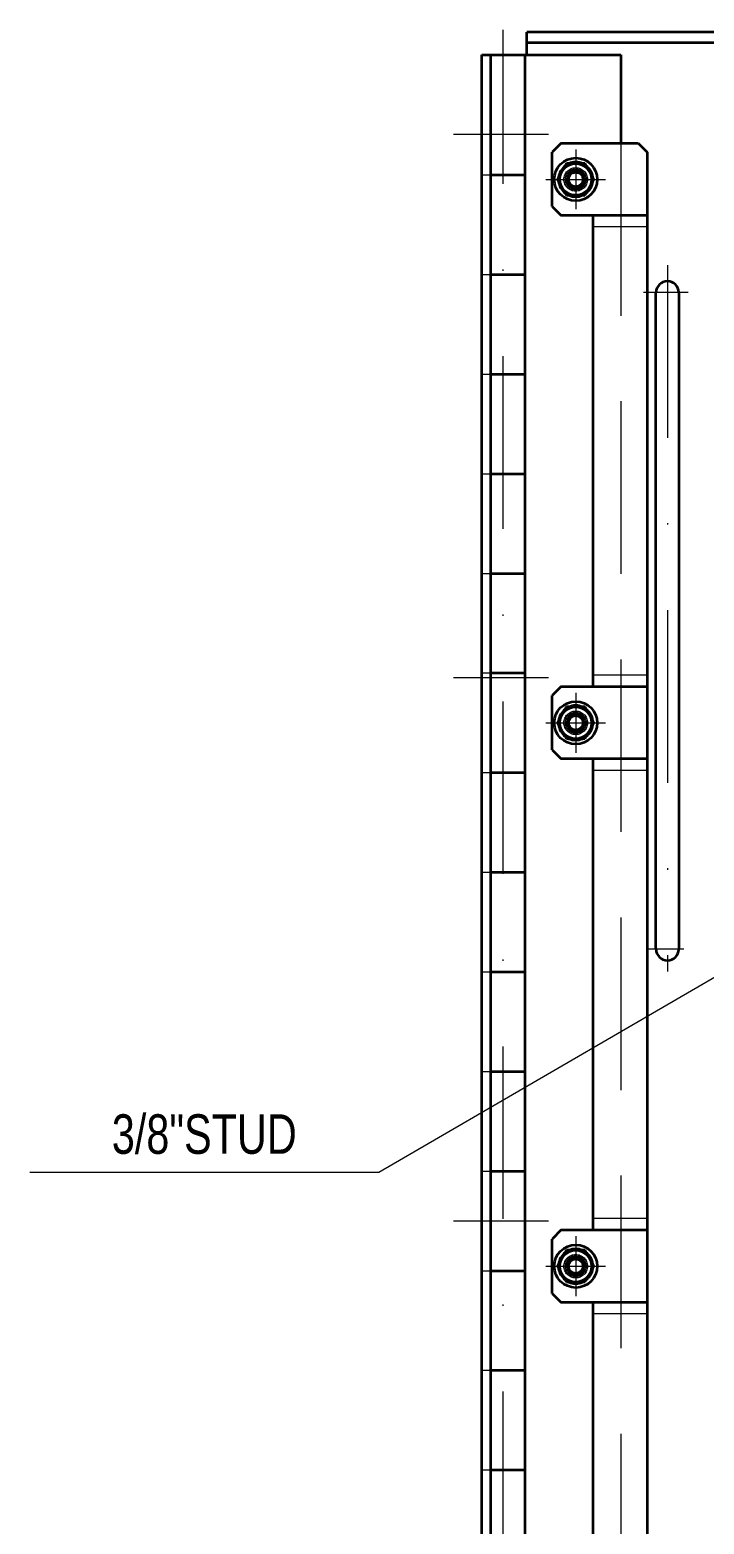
# Model space of a CAD drawing. Header units: millimetres. Extents: x 10 to 832, y 7 to 590.
# Drawn here: x 657.7 to 707.4, y 274.3 to 384.3 of the extents above; entities that cross this region are included whole.
import ezdxf
from ezdxf.enums import TextEntityAlignment as Align

# ---------------------------------------------------------------- set-up
doc = ezdxf.new("R2010")
doc.units = ezdxf.units.MM
doc.linetypes.add('DASHDOT', pattern=[25.3, 12.7, -6.3, 0, -6.3])
doc.linetypes.add('DASHED', pattern=[19, 12.7, -6.3])
for name, color, linetype in [('GR1_01', 7, 'Continuous'), ('GR1_03', 7, 'Continuous'), ('GR1_07', 7, 'Continuous'), ('GR1_16', 7, 'Continuous')]:
    doc.layers.add(name, color=color, linetype=linetype)
doc.styles.add('HG丸ｺﾞｼｯｸM-PRO', font='')
doc.styles.get('HG丸ｺﾞｼｯｸM-PRO').set_extended_font_data('HG丸ｺﾞｼｯｸM-PRO')

# ---------------------------------------------------------------- blocks, each defined once
blk = doc.blocks.new('BLKF128')
at = {"layer": 'GR1_01', "color": 3, "linetype": 'Continuous', "lineweight": 35}
for p, q in [((775.9, 384.17), (694.33, 384.17)), ((694.33, 382.5), (694.33, 384.17)), ((694.33, 383.4), (775.9, 383.4))]:
    blk.add_line(p, q, dxfattribs=at)
blk = doc.blocks.new('BLKF131')
at = {"layer": 'GR1_07', "color": 3, "linetype": 'Continuous', "lineweight": 35}
for p, q in [((697.24, 294.5), (696.57, 293.33)), ((698.59, 294.5), (697.24, 294.5)), ((699.26, 293.33), (698.59, 294.5)), ((696.57, 293.33), (697.24, 292.17)), ((698.59, 292.17), (699.26, 293.33)), ((697.24, 292.17), (698.59, 292.17))]:
    blk.add_line(p, q, dxfattribs=at)
for radius in [1.58, 1.17, 0.667, 0.533]:
    blk.add_circle((697.92, 293.33), radius, dxfattribs=at)
for start, end in [(127.0805, 172.9195), (67.0805, 112.9195), (7.0805, 52.9195), (187.0805, 232.9195), (307.0805, 352.9195), (247.0805, 292.9195)]:
    blk.add_arc((697.92, 293.33), 1.27, start, end, dxfattribs=at)
blk = doc.blocks.new('BLKF132')
at = {"layer": 'GR1_07', "color": 3, "linetype": 'Continuous', "lineweight": 35}
for p, q in [((697.24, 334.5), (696.57, 333.33)), ((698.59, 334.5), (697.24, 334.5)), ((699.26, 333.33), (698.59, 334.5)), ((696.57, 333.33), (697.24, 332.17)), ((698.59, 332.17), (699.26, 333.33)), ((697.24, 332.17), (698.59, 332.17))]:
    blk.add_line(p, q, dxfattribs=at)
for radius in [1.58, 1.17, 0.667, 0.533]:
    blk.add_circle((697.92, 333.33), radius, dxfattribs=at)
for start, end in [(67.0805, 112.9195), (127.0805, 172.9195), (7.0805, 52.9195), (187.0805, 232.9195), (307.0805, 352.9195), (247.0805, 292.9195)]:
    blk.add_arc((697.92, 333.33), 1.27, start, end, dxfattribs=at)
blk = doc.blocks.new('BLKF143')
at = {"layer": 'GR1_07', "color": 4, "linetype": 'DASHDOT', "lineweight": 13}
for p, q in [((692.58, 246.01), (692.58, 384.34)), ((688.93, 376.67), (695.93, 376.67)), ((697.92, 375.53), (697.92, 371.13)), ((695.72, 373.33), (700.12, 373.33)), ((688.93, 336.67), (695.93, 336.67)), ((697.92, 335.53), (697.92, 331.13)), ((695.72, 333.33), (700.12, 333.33)), ((688.93, 296.67), (695.93, 296.67)), ((697.92, 295.53), (697.92, 291.13)), ((695.72, 293.33), (700.12, 293.33))]:
    blk.add_line(p, q, dxfattribs=at)
at = {"layer": 'GR1_07', "color": 3, "linetype": 'Continuous', "lineweight": 35}
for p, q in [((691, 382.5), (701.25, 382.5)), ((691, 247.5), (691, 382.5)), ((691.67, 247.5), (691.67, 382.5)), ((694.17, 382.5), (694.17, 247.5)), ((701.25, 382.5), (701.25, 376)), ((691.67, 373.67), (694.17, 373.67)), ((691.67, 366.33), (694.17, 366.33)), ((691.67, 359), (694.17, 359)), ((691.67, 351.67), (694.17, 351.67)), ((691.67, 344.33), (694.17, 344.33)), ((691.67, 337), (694.17, 337)), ((691.67, 329.67), (694.17, 329.67)), ((691.67, 322.33), (694.17, 322.33)), ((691.67, 315), (694.17, 315)), ((691.67, 307.67), (694.17, 307.67)), ((691.67, 300.33), (694.17, 300.33)), ((691.67, 293), (694.17, 293)), ((691.67, 285.67), (694.17, 285.67)), ((691.67, 278.33), (694.17, 278.33))]:
    blk.add_line(p, q, dxfattribs=at)
at = {"layer": 'GR1_07', "color": 4, "linetype": 'DASHED', "lineweight": 13}
for p, q in [((701.25, 376), (701.25, 250.67)), ((691, 373.67), (691.67, 373.67)), ((691, 366.33), (691.67, 366.33)), ((691, 359), (691.67, 359)), ((691, 351.67), (691.67, 351.67)), ((691, 344.33), (691.67, 344.33)), ((691, 337), (691.67, 337)), ((691, 329.67), (691.67, 329.67)), ((691, 322.33), (691.67, 322.33)), ((691, 315), (691.67, 315)), ((691, 307.67), (691.67, 307.67)), ((691, 300.33), (691.67, 300.33)), ((691, 293), (691.67, 293)), ((691, 285.67), (691.67, 285.67)), ((691, 278.33), (691.67, 278.33))]:
    blk.add_line(p, q, dxfattribs=at)
for centre in [(697.92, 373.33), (697.92, 333.33), (697.92, 293.33)]:
    blk.add_circle(centre, 0.867, dxfattribs=at)
blk = doc.blocks.new('BLKF144')
at = {"layer": 'GR1_07', "color": 3, "linetype": 'Continuous', "lineweight": 35}
for p, q in [((697.24, 374.5), (696.57, 373.33)), ((698.59, 374.5), (697.24, 374.5)), ((699.26, 373.33), (698.59, 374.5)), ((696.57, 373.33), (697.24, 372.17)), ((698.59, 372.17), (699.26, 373.33)), ((697.24, 372.17), (698.59, 372.17))]:
    blk.add_line(p, q, dxfattribs=at)
for radius in [1.58, 1.17, 0.667, 0.533]:
    blk.add_circle((697.92, 373.33), radius, dxfattribs=at)
for start, end in [(127.0805, 172.9195), (67.0805, 112.9195), (7.0805, 52.9195), (187.0805, 232.9195), (307.0805, 352.9195), (247.0805, 292.9195)]:
    blk.add_arc((697.92, 373.33), 1.27, start, end, dxfattribs=at)
blk = doc.blocks.new('BLKF317')
at = {"layer": 'GR1_01', "color": 3, "linetype": 'Continuous', "lineweight": 35}
for p, q in [((703.83, 316.67), (703.83, 365)), ((705.5, 365), (705.5, 316.67))]:
    blk.add_line(p, q, dxfattribs=at)
for centre, start, end in [((704.67, 365), 0, 180), ((704.67, 316.67), 180, 0)]:
    blk.add_arc(centre, 0.833, start, end, dxfattribs=at)
blk = doc.blocks.new('BLKF316')
at = {"layer": 'GR1_01', "color": 4, "linetype": 'DASHDOT', "lineweight": 13}
for p, q in [((704.67, 367.02), (704.67, 315.02)), ((706.19, 365), (702.92, 365)), ((705.87, 316.67), (703.19, 316.67))]:
    blk.add_line(p, q, dxfattribs=at)
at = {"layer": 'GR1_01', "color": 3, "linetype": 'Continuous', "lineweight": 35}
blk.add_blockref('BLKF317', (0, 0), dxfattribs=at)
blk = doc.blocks.new('BLKF327')
at = {"layer": 'GR1_03', "color": 3, "linetype": 'Continuous', "lineweight": 35}
for p, q in [((696.85, 376), (696.18, 375.33)), ((696.18, 371.33), (696.18, 375.33)), ((696.85, 376), (702.52, 376)), ((702.52, 376), (703.18, 375.33)), ((703.18, 375.33), (703.18, 369)), ((696.18, 371.33), (696.85, 370.67)), ((703.18, 370.67), (696.85, 370.67)), ((699.18, 370.67), (699.18, 336)), ((703.18, 369.33), (703.18, 335.33)), ((696.85, 336), (696.18, 335.33)), ((696.85, 336), (703.18, 336)), ((696.18, 331.33), (696.18, 335.33)), ((703.18, 335.33), (703.18, 329)), ((696.18, 331.33), (696.85, 330.67)), ((703.18, 330.67), (696.85, 330.67)), ((699.18, 330.67), (699.18, 296)), ((703.18, 329.33), (703.18, 295.33)), ((696.85, 296), (696.18, 295.33)), ((696.85, 296), (703.18, 296)), ((696.18, 291.33), (696.18, 295.33)), ((703.18, 295.33), (703.18, 289)), ((696.18, 291.33), (696.85, 290.67)), ((703.18, 290.67), (696.85, 290.67)), ((699.18, 290.67), (699.18, 256)), ((703.18, 289.33), (703.18, 256))]:
    blk.add_line(p, q, dxfattribs=at)
at = {"layer": 'GR1_03', "color": 4, "linetype": 'DASHED', "lineweight": 13}
for p, q in [((703.18, 369.83), (699.18, 369.83)), ((703.18, 336.83), (699.18, 336.83)), ((703.18, 329.83), (699.18, 329.83)), ((703.18, 296.83), (699.18, 296.83)), ((703.18, 289.83), (699.18, 289.83))]:
    blk.add_line(p, q, dxfattribs=at)
for centre in [(697.92, 373.33), (697.92, 333.33), (697.92, 293.33)]:
    blk.add_circle(centre, 0.767, dxfattribs=at)

msp = doc.modelspace()

# ---------------------------------------------------------------- linework, layer by layer
at = {"layer": 'GR1_16', "color": 4, "linetype": 'Continuous', "lineweight": 13}
for p, q in [((719.63, 321.26), (683.42, 300.23)), ((683.42, 300.23), (657.74, 300.23))]:
    msp.add_line(p, q, dxfattribs=at)

# ---------------------------------------------------------------- block references
at = {"layer": 'GR1_01', "color": 3, "linetype": 'Continuous', "lineweight": 35}
msp.add_blockref('BLKF128', (0, 0), dxfattribs=at)
at = {"layer": 'GR1_01', "color": 4, "linetype": 'DASHDOT', "lineweight": 13}
msp.add_blockref('BLKF316', (0, 0), dxfattribs=at)
at = {"layer": 'GR1_03', "color": 3, "linetype": 'Continuous', "lineweight": 35}
msp.add_blockref('BLKF327', (0, 0), dxfattribs=at)
at = {"layer": 'GR1_07', "color": 4, "linetype": 'Continuous', "lineweight": 13}
msp.add_blockref('BLKF143', (0, 0), dxfattribs=at)
at = {"layer": 'GR1_07', "color": 3, "linetype": 'Continuous', "lineweight": 35}
for name in ['BLKF144', 'BLKF132', 'BLKF131']:
    msp.add_blockref(name, (0, 0), dxfattribs=at)

# ---------------------------------------------------------------- texts
at = {"layer": 'GR1_16', "color": 3, "linetype": 'Continuous', "lineweight": 35, "style": 'HG丸ｺﾞｼｯｸM-PRO', "width": 0.783502}
msp.add_text('3/8"STUD', height=2.909, dxfattribs=at).set_placement((670.58, 300.73), align=Align.BOTTOM_CENTER)

doc.saveas('drawing.dxf')
